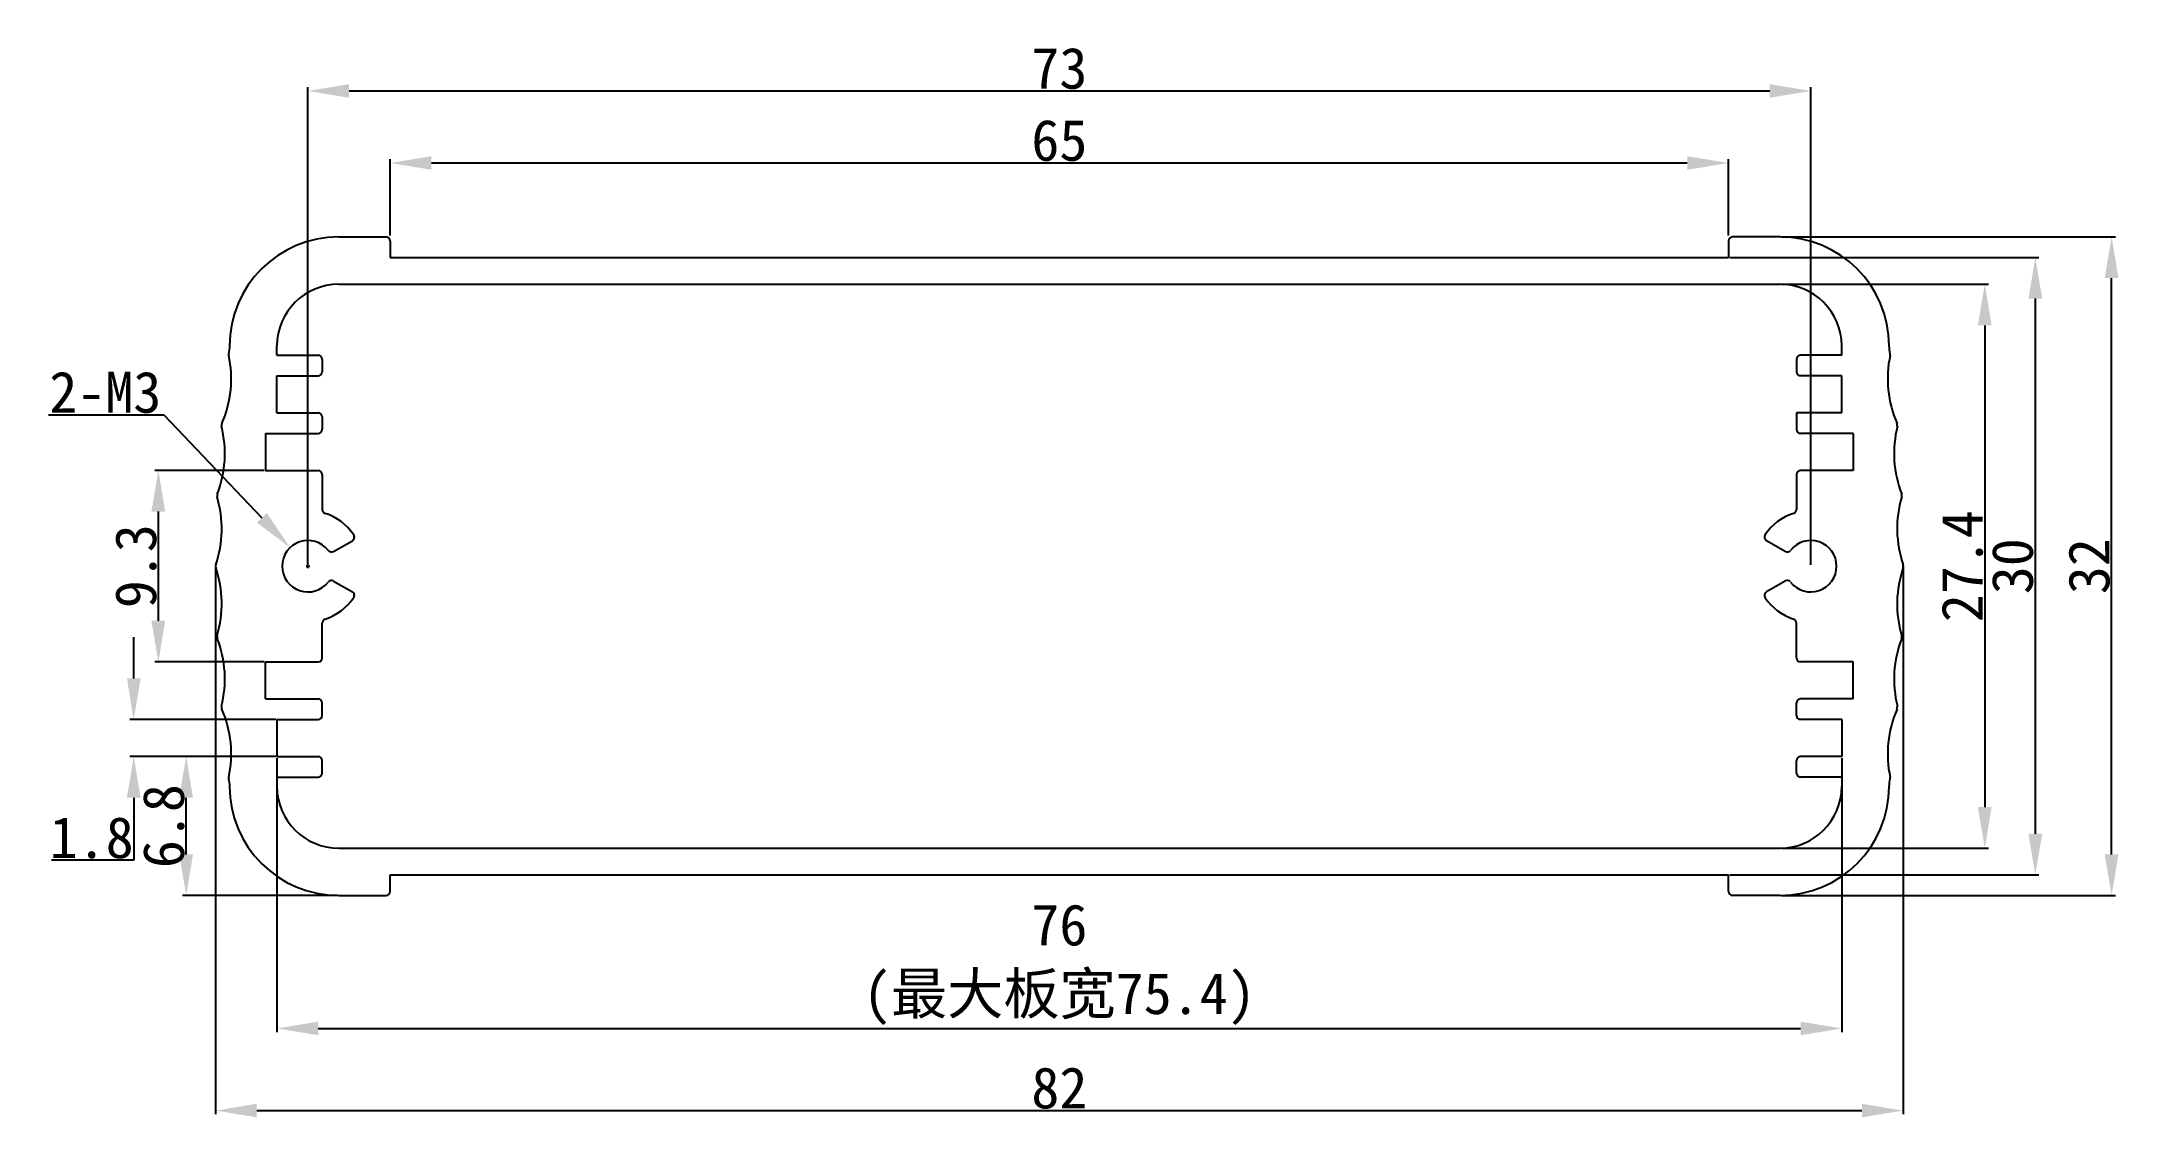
# Model space of a CAD drawing. Header units: inches. Extents: x 197 to 298, y 43 to 96.
import ezdxf

# ---------------------------------------------------------------- set-up
doc = ezdxf.new("R2010")
doc.units = ezdxf.units.IN
doc.header["$MEASUREMENT"] = 0
doc.header["$PDMODE"] = 3
for name, color, linetype, lineweight in [('1', 30, 'Continuous', 13), ('标注线', 7, 'Continuous', 13), ('粗实线', 7, 'Continuous', 25)]:
    doc.layers.add(name, color=color, linetype=linetype, lineweight=lineweight)
doc.styles.get("Standard").update_dxf_attribs({"font": 'simhei.ttf'})
doc.dimstyles.new('副本 Standard', dxfattribs={"dimtxt": 2, "dimasz": 2, "dimexe": 0.18, "dimexo": 0.0625, "dimgap": 0.09, "dimtad": 1, "dimtoh": 1, "dimdec": 1, "dimdsep": 46, "dimtxsty": 'Standard', "dimcen": 0.09, "dimadec": 0, "dimazin": 0, "dimtfac": 1, "dimtdec": 1, "dimtofl": 0, "dimtmove": 0, "dimatfit": 3, "dimfxl": 1, "dimtolj": 1, "dimtzin": 0, "dimarcsym": 0})

# ---------------------------------------------------------------- blocks, each defined once
blk = doc.blocks.new('*D16')
at = {"layer": 'Defpoints', "color": 0, "transparency": 16777216}
for p in [(205.68, 70.15), (287.64, 70.21), (287.64, 43.7)]:
    blk.add_point(p, dxfattribs=at)
at = {"layer": '标注线', "color": 0, "lineweight": -2, "transparency": 16777216}
for p, q in [((205.68, 70.08), (205.68, 43.52)), ((287.64, 70.15), (287.64, 43.52)), ((207.68, 43.7), (285.64, 43.7))]:
    blk.add_line(p, q, dxfattribs=at)
at = {"layer": '标注线', "color": 0, "transparency": 16777216}
for points in [[(207.68, 44.03), (207.68, 43.37), (205.68, 43.7)], [(285.64, 44.03), (285.64, 43.37), (287.64, 43.7)]]:
    blk.add_solid(points, dxfattribs=at)
at = {"layer": '标注线', "color": 0, "transparency": 16777216, "insert": (246.66, 44.79), "char_height": 2, "attachment_point": 5}
blk.add_mtext('\\A1;82', dxfattribs=at)
blk = doc.blocks.new('*D17')
at = {"layer": '1', "color": 0, "lineweight": -2, "transparency": 16777216}
for p, q in [((208.66, 60.83), (208.66, 47.51)), ((284.66, 60.83), (284.66, 47.51)), ((210.66, 47.69), (282.66, 47.69))]:
    blk.add_line(p, q, dxfattribs=at)
at = {"layer": '1', "color": 0, "transparency": 16777216}
for points in [[(210.66, 48.02), (210.66, 47.36), (208.66, 47.69)], [(282.66, 48.02), (282.66, 47.36), (284.66, 47.69)]]:
    blk.add_solid(points, dxfattribs=at)
at = {"layer": 'Defpoints', "color": 0, "transparency": 16777216}
for p in [(208.66, 60.9), (284.66, 60.9), (284.66, 47.69)]:
    blk.add_point(p, dxfattribs=at)
at = {"layer": '1', "color": 0, "transparency": 16777216, "insert": (246.66, 50.79), "char_height": 2, "attachment_point": 5}
blk.add_mtext('\\A1;76\\P(最大板宽75.4)', dxfattribs=at)
blk = doc.blocks.new('*D18')
at = {"layer": 'Defpoints', "color": 0, "transparency": 16777216}
for p in [(204.25, 60.9), (208.66, 60.9), (211.66, 54.15)]:
    blk.add_point(p, dxfattribs=at)
at = {"layer": '标注线', "color": 0, "lineweight": -2, "transparency": 16777216}
for p, q in [((208.6, 60.9), (204.07, 60.9)), ((204.25, 56.15), (204.25, 58.9)), ((211.6, 54.15), (204.07, 54.15))]:
    blk.add_line(p, q, dxfattribs=at)
at = {"layer": '标注线', "color": 0, "transparency": 16777216}
for points in [[(203.91, 58.9), (204.58, 58.9), (204.25, 60.9)], [(203.91, 56.15), (204.58, 56.15), (204.25, 54.15)]]:
    blk.add_solid(points, dxfattribs=at)
at = {"layer": '标注线', "color": 0, "transparency": 16777216, "insert": (203.16, 57.52), "char_height": 2, "attachment_point": 5, "rotation": 90}
blk.add_mtext('\\A1;6.8', dxfattribs=at)
blk = doc.blocks.new('*D19')
at = {"layer": 'Defpoints', "color": 0, "transparency": 16777216}
for p in [(201.7, 62.7), (208.66, 62.7), (208.66, 60.9)]:
    blk.add_point(p, dxfattribs=at)
at = {"layer": '标注线', "color": 0, "lineweight": -2, "transparency": 16777216}
for p, q in [((201.7, 64.7), (201.7, 66.7)), ((208.6, 62.7), (201.52, 62.7)), ((208.6, 60.9), (201.52, 60.9)), ((201.7, 58.9), (201.7, 55.86)), ((201.7, 55.86), (197.7, 55.86))]:
    blk.add_line(p, q, dxfattribs=at)
at = {"layer": '标注线', "color": 0, "transparency": 16777216}
for points in [[(201.37, 64.7), (202.04, 64.7), (201.7, 62.7)], [(201.37, 58.9), (202.04, 58.9), (201.7, 60.9)]]:
    blk.add_solid(points, dxfattribs=at)
at = {"layer": '标注线', "color": 0, "transparency": 16777216, "insert": (199.66, 56.95), "char_height": 2, "attachment_point": 5}
blk.add_mtext('\\A1;1.8', dxfattribs=at)
blk = doc.blocks.new('*D20')
at = {"layer": 'Defpoints', "color": 0, "transparency": 16777216}
for p in [(202.9, 74.8), (208.1, 74.8), (208.1, 65.5)]:
    blk.add_point(p, dxfattribs=at)
at = {"layer": '标注线', "color": 0, "lineweight": -2, "transparency": 16777216}
for p, q in [((208.04, 74.8), (202.72, 74.8)), ((202.9, 67.5), (202.9, 72.8)), ((208.04, 65.5), (202.72, 65.5))]:
    blk.add_line(p, q, dxfattribs=at)
at = {"layer": '标注线', "color": 0, "transparency": 16777216}
for points in [[(202.56, 72.8), (203.23, 72.8), (202.9, 74.8)], [(202.56, 67.5), (203.23, 67.5), (202.9, 65.5)]]:
    blk.add_solid(points, dxfattribs=at)
at = {"layer": '标注线', "color": 0, "transparency": 16777216, "insert": (201.81, 70.15), "char_height": 2, "attachment_point": 5, "rotation": 90}
blk.add_mtext('\\A1;9.3', dxfattribs=at)
blk = doc.blocks.new('*D21')
at = {"layer": 'Defpoints', "color": 0, "transparency": 16777216}
for p in [(281.66, 86.15), (297.77, 86.15), (281.66, 54.15)]:
    blk.add_point(p, dxfattribs=at)
at = {"layer": '标注线', "color": 0, "lineweight": -2, "transparency": 16777216}
for p, q in [((281.73, 86.15), (297.95, 86.15)), ((297.77, 56.15), (297.77, 84.15)), ((281.73, 54.15), (297.95, 54.15))]:
    blk.add_line(p, q, dxfattribs=at)
at = {"layer": '标注线', "color": 0, "transparency": 16777216}
for points in [[(297.43, 84.15), (298.1, 84.15), (297.77, 86.15)], [(297.43, 56.15), (298.1, 56.15), (297.77, 54.15)]]:
    blk.add_solid(points, dxfattribs=at)
at = {"layer": '标注线', "color": 0, "transparency": 16777216, "insert": (296.68, 70.15), "char_height": 2, "attachment_point": 5, "rotation": 90}
blk.add_mtext('\\A1;32', dxfattribs=at)
blk = doc.blocks.new('*D22')
at = {"layer": 'Defpoints', "color": 0, "transparency": 16777216}
for p in [(279.16, 85.15), (279.16, 55.15), (294.06, 55.15)]:
    blk.add_point(p, dxfattribs=at)
at = {"layer": '标注线', "color": 0, "lineweight": -2, "transparency": 16777216}
for p, q in [((279.23, 85.15), (294.24, 85.15)), ((294.06, 83.15), (294.06, 57.15)), ((279.23, 55.15), (294.24, 55.15))]:
    blk.add_line(p, q, dxfattribs=at)
at = {"layer": '标注线', "color": 0, "transparency": 16777216}
for points in [[(293.73, 83.15), (294.4, 83.15), (294.06, 85.15)], [(293.73, 57.15), (294.4, 57.15), (294.06, 55.15)]]:
    blk.add_solid(points, dxfattribs=at)
at = {"layer": '标注线', "color": 0, "transparency": 16777216, "insert": (292.96, 70.15), "char_height": 2, "attachment_point": 5, "rotation": 90}
blk.add_mtext('\\A1;30', dxfattribs=at)
blk = doc.blocks.new('*D23')
at = {"layer": 'Defpoints', "color": 0, "transparency": 16777216}
for p in [(281.66, 83.85), (281.66, 56.45), (291.61, 56.45)]:
    blk.add_point(p, dxfattribs=at)
at = {"layer": '标注线', "color": 0, "lineweight": -2, "transparency": 16777216}
for p, q in [((281.73, 83.85), (291.79, 83.85)), ((291.61, 81.85), (291.61, 58.45)), ((281.73, 56.45), (291.79, 56.45))]:
    blk.add_line(p, q, dxfattribs=at)
at = {"layer": '标注线', "color": 0, "transparency": 16777216}
for points in [[(291.27, 81.85), (291.94, 81.85), (291.61, 83.85)], [(291.27, 58.45), (291.94, 58.45), (291.61, 56.45)]]:
    blk.add_solid(points, dxfattribs=at)
at = {"layer": '标注线', "color": 0, "transparency": 16777216, "insert": (290.52, 70.15), "char_height": 2, "attachment_point": 5, "rotation": 90}
blk.add_mtext('\\A1;27.4', dxfattribs=at)
blk = doc.blocks.new('*D24')
at = {"layer": 'Defpoints', "color": 0, "transparency": 16777216}
for p in [(283.16, 93.24), (210.16, 70.15), (283.16, 70.15)]:
    blk.add_point(p, dxfattribs=at)
at = {"layer": '标注线', "color": 0, "lineweight": -2, "transparency": 16777216}
for p, q in [((210.16, 70.21), (210.16, 93.42)), ((212.16, 93.24), (281.16, 93.24)), ((283.16, 70.21), (283.16, 93.42))]:
    blk.add_line(p, q, dxfattribs=at)
at = {"layer": '标注线', "color": 0, "transparency": 16777216}
for points in [[(212.16, 93.57), (212.16, 92.91), (210.16, 93.24)], [(281.16, 93.57), (281.16, 92.91), (283.16, 93.24)]]:
    blk.add_solid(points, dxfattribs=at)
at = {"layer": '标注线', "color": 0, "transparency": 16777216, "insert": (246.66, 94.33), "char_height": 2, "attachment_point": 5}
blk.add_mtext('\\A1;73', dxfattribs=at)
blk = doc.blocks.new('*D25')
at = {"layer": 'Defpoints', "color": 0, "transparency": 16777216}
for p in [(279.16, 89.74), (214.16, 86.15), (279.16, 86.15)]:
    blk.add_point(p, dxfattribs=at)
at = {"layer": '标注线', "color": 0, "lineweight": -2, "transparency": 16777216}
for p, q in [((214.16, 86.21), (214.16, 89.92)), ((279.16, 86.21), (279.16, 89.92)), ((216.16, 89.74), (277.16, 89.74))]:
    blk.add_line(p, q, dxfattribs=at)
at = {"layer": '标注线', "color": 0, "transparency": 16777216}
for points in [[(216.16, 90.07), (216.16, 89.41), (214.16, 89.74)], [(277.16, 90.07), (277.16, 89.41), (279.16, 89.74)]]:
    blk.add_solid(points, dxfattribs=at)
at = {"layer": '标注线', "color": 0, "transparency": 16777216, "insert": (246.66, 90.83), "char_height": 2, "attachment_point": 5}
blk.add_mtext('\\A1;65', dxfattribs=at)
blk = doc.blocks.new('*D26')
at = {"layer": 'Defpoints', "color": 0, "transparency": 16777216}
for p in [(209.3, 71.05), (210.16, 70.15)]:
    blk.add_point(p, dxfattribs=at)
at = {"layer": '标注线', "color": 0, "lineweight": -2, "transparency": 16777216}
for p, q in [((197.56, 77.5), (203.17, 77.5)), ((203.17, 77.5), (207.92, 72.5)), ((210.07, 70.15), (210.25, 70.15)), ((210.16, 70.06), (210.16, 70.24))]:
    blk.add_line(p, q, dxfattribs=at)
at = {"layer": '标注线', "color": 0, "transparency": 16777216}
blk.add_solid([(208.17, 72.73), (207.68, 72.27), (209.3, 71.05)], dxfattribs=at)
at = {"layer": '标注线', "color": 0, "transparency": 16777216, "insert": (200.32, 78.59), "char_height": 2, "attachment_point": 5}
blk.add_mtext('\\A1;2-M3', dxfattribs=at)

msp = doc.modelspace()

# ---------------------------------------------------------------- linework, layer by layer
at = {"layer": '粗实线'}
for p, q in [((211.66, 86.15), (213.96, 86.15)), ((214.16, 85.95), (214.16, 85.15)), ((279.16, 85.95), (279.16, 85.15)), ((281.66, 86.15), (279.36, 86.15)), ((214.16, 85.15), (279.16, 85.15)), ((211.66, 83.85), (281.66, 83.85)), ((208.66, 80.4), (208.66, 80.85)), ((284.66, 80.4), (284.66, 80.85)), ((208.66, 80.4), (210.66, 80.4)), ((210.86, 80.2), (210.86, 79.6)), ((282.46, 80.2), (282.46, 79.6)), ((284.66, 80.4), (282.66, 80.4)), ((208.66, 79.4), (210.66, 79.4)), ((208.66, 77.6), (208.66, 79.4)), ((284.66, 79.4), (282.66, 79.4)), ((284.66, 77.6), (284.66, 79.4)), ((208.66, 77.6), (210.66, 77.6)), ((210.86, 77.4), (210.86, 76.8)), ((284.66, 77.6), (282.46, 77.6)), ((282.46, 77.6), (282.46, 76.8)), ((208.1, 76.6), (210.66, 76.6)), ((208.1, 76.6), (208.1, 74.8)), ((285.22, 76.6), (282.66, 76.6)), ((285.22, 76.6), (285.22, 74.8)), ((208.1, 74.8), (210.66, 74.8)), ((285.22, 74.8), (282.66, 74.8)), ((210.86, 74.6), (210.86, 72.9)), ((282.46, 74.6), (282.46, 72.9)), ((211.41, 70.87), (212.32, 71.39)), ((281.92, 70.87), (281.01, 71.39)), ((211.41, 69.43), (212.32, 68.9)), ((281.92, 69.43), (281.01, 68.9)), ((210.86, 65.7), (210.86, 67.39)), ((282.46, 65.7), (282.46, 67.39)), ((208.1, 65.5), (210.66, 65.5)), ((208.1, 63.7), (208.1, 65.5)), ((285.22, 65.5), (282.66, 65.5)), ((285.22, 63.7), (285.22, 65.5)), ((208.1, 63.7), (210.66, 63.7)), ((285.22, 63.7), (282.66, 63.7)), ((208.66, 62.7), (210.66, 62.7)), ((208.66, 62.7), (208.66, 60.9)), ((210.86, 62.9), (210.86, 63.5)), ((282.46, 62.9), (282.46, 63.5)), ((284.66, 62.7), (282.66, 62.7)), ((284.66, 62.7), (284.66, 60.9)), ((208.66, 60.9), (210.66, 60.9)), ((210.86, 60.1), (210.86, 60.7)), ((282.46, 60.1), (282.46, 60.7)), ((284.66, 60.9), (282.66, 60.9)), ((208.66, 59.9), (210.66, 59.9)), ((208.66, 59.9), (208.66, 59.45)), ((284.66, 59.9), (282.66, 59.9)), ((284.66, 59.9), (284.66, 59.45)), ((211.66, 56.45), (281.66, 56.45)), ((214.16, 55.15), (279.16, 55.15)), ((214.16, 54.35), (214.16, 55.15)), ((279.16, 54.35), (279.16, 55.15)), ((211.66, 54.15), (213.96, 54.15)), ((281.66, 54.15), (279.36, 54.15))]:
    msp.add_line(p, q, dxfattribs=at)
for centre, radius, start, end in [((211.66, 80.85), 5.3, 90, 180), ((213.96, 85.95), 0.2, 0, 90), ((279.36, 85.95), 0.2, 90, 180), ((281.66, 80.85), 5.3, 0, 90), ((211.66, 80.85), 3, 90, 180), ((281.66, 80.85), 3, 0, 90), ((287.77, 70.15), 82.11, 172.5123, 172.7758), ((205.55, 70.15), 82.11, 7.2242, 7.4877), ((201.06, 79.26), 5.38, 336.1123, 12.2638), ((206.51, 80.45), 0.2, 172.7758, 192.2638), ((210.66, 80.2), 0.2, 0, 90), ((282.66, 80.2), 0.2, 90, 180), ((292.27, 79.26), 5.38, 167.7362, 203.8877), ((286.81, 80.45), 0.2, 347.7362, 7.2242), ((210.66, 79.6), 0.2, 270, 0), ((282.66, 79.6), 0.2, 180, 270), ((200.75, 75.62), 5.38, 338.5123, 14.2877), ((206.16, 77), 0.2, 156.1123, 194.2877), ((210.66, 77.4), 0.2, 0, 90), ((210.66, 76.8), 0.2, 270, 0), ((282.66, 76.8), 0.2, 180, 270), ((292.58, 75.62), 5.38, 165.7123, 201.4877), ((287.16, 77), 0.2, 345.7123, 23.8877), ((210.66, 74.6), 0.2, 0, 90), ((282.66, 74.6), 0.2, 90, 180), ((205.95, 73.58), 0.2, 158.5123, 196.6877), ((287.38, 73.58), 0.2, 343.3123, 21.4877), ((200.6, 71.97), 5.38, 340.9123, 16.6877), ((211.06, 72.9), 0.2, 180, 251.92), ((210.16, 70.15), 2.7, 34.5886, 71.92), ((283.16, 70.15), 2.7, 108.08, 145.4114), ((282.26, 72.9), 0.2, 288.08, 0), ((292.73, 71.97), 5.38, 163.3123, 199.0877), ((212.22, 71.57), 0.2, 300, 34.5886), ((281.11, 71.57), 0.2, 145.4114, 240), ((210.16, 70.15), 1.25, 37.9281, 322.0719), ((211.31, 71.04), 0.2, 217.9281, 300), ((282.02, 71.04), 0.2, 240, 322.0719), ((283.16, 70.15), 1.25, 217.9281, 142.0719), ((205.88, 70.15), 0.2, 160.9123, 199.0877), ((200.6, 68.32), 5.38, 343.3123, 19.0877), ((292.73, 68.32), 5.38, 160.9123, 196.6877), ((287.45, 70.15), 0.2, 340.9123, 19.0877), ((210.16, 70.15), 2.7, 288.08, 325.4114), ((211.31, 69.26), 0.2, 60, 142.0719), ((212.22, 68.73), 0.2, 325.4114, 60), ((281.11, 68.73), 0.2, 120, 214.5886), ((283.16, 70.15), 2.7, 214.5886, 251.92), ((282.02, 69.26), 0.2, 37.9281, 120), ((205.95, 66.72), 0.2, 163.3123, 201.4877), ((200.75, 64.67), 5.38, 345.7123, 21.4877), ((211.06, 67.39), 0.2, 108.08, 180), ((282.26, 67.39), 0.2, 360, 71.92), ((292.58, 64.67), 5.38, 158.5123, 194.2877), ((287.38, 66.72), 0.2, 338.5123, 16.6877), ((210.66, 65.7), 0.2, 270, 0), ((282.66, 65.7), 0.2, 180, 270), ((210.66, 63.5), 0.2, 0, 90), ((282.66, 63.5), 0.2, 90, 180), ((206.16, 63.29), 0.2, 165.7123, 203.8877), ((201.06, 61.03), 5.38, 347.7362, 23.8877), ((210.66, 62.9), 0.2, 270, 0), ((282.66, 62.9), 0.2, 180, 270), ((292.27, 61.03), 5.38, 156.1123, 192.2638), ((287.16, 63.29), 0.2, 336.1123, 14.2877), ((210.66, 60.7), 0.2, 0, 90), ((282.66, 60.7), 0.2, 90, 180), ((206.51, 59.85), 0.2, 167.7362, 187.2242), ((287.77, 70.15), 82.11, 187.2242, 187.4877), ((210.66, 60.1), 0.2, 270, 0), ((282.66, 60.1), 0.2, 180, 270), ((205.55, 70.15), 82.11, 352.5123, 352.7758), ((286.81, 59.85), 0.2, 352.7758, 12.2638), ((211.66, 59.45), 5.3, 180, 270), ((211.66, 59.45), 3, 180, 270), ((281.66, 59.45), 3, 270, 0), ((281.66, 59.45), 5.3, 270, 0), ((213.96, 54.35), 0.2, 270, 0), ((279.36, 54.35), 0.2, 180, 270)]:
    msp.add_arc(centre, radius, start, end, dxfattribs=at)

# ---------------------------------------------------------------- dimensions: what is measured, and where the dimension line sits
at = {"layer": '1'}
dim = msp.add_linear_dim(base=(284.66, 47.69), p1=(208.66, 60.9), p2=(284.66, 60.9), text='<>\\P(最大板宽75.4)', dimstyle='副本 Standard', dxfattribs=at)
dim.commit()
dim.dimension.update_dxf_attribs({"geometry": '*D17', "text_midpoint": (246.66, 50.79)})
at = {"layer": '标注线'}
for base, p1, p2, picture, middle in [((283.16, 93.24), (210.16, 70.15), (283.16, 70.15), '*D24', (246.66, 94.33)), ((279.16, 89.74), (214.16, 86.15), (279.16, 86.15), '*D25', (246.66, 90.83)), ((287.64, 43.7), (205.68, 70.15), (287.64, 70.21), '*D16', (246.66, 44.79))]:
    dim = msp.add_linear_dim(base=base, p1=p1, p2=p2, dimstyle='副本 Standard', dxfattribs=at)
    dim.commit()
    dim.dimension.update_dxf_attribs({"geometry": picture, "text_midpoint": middle})
for base, p1, p2, picture, middle in [((297.77, 86.15), (281.66, 54.15), (281.66, 86.15), '*D21', (296.68, 70.15)), ((294.06, 55.15), (279.16, 85.15), (279.16, 55.15), '*D22', (292.96, 70.15)), ((291.61, 56.45), (281.66, 83.85), (281.66, 56.45), '*D23', (290.52, 70.15)), ((202.9, 74.8), (208.1, 65.5), (208.1, 74.8), '*D20', (201.81, 70.15)), ((204.24538294, 60.89746545), (211.66374746, 54.14746545), (208.66374746, 60.89746545), '*D18', (203.15538294, 57.52246545))]:
    dim = msp.add_linear_dim(base=base, p1=p1, p2=p2, angle=90, dimstyle='副本 Standard', dxfattribs=at)
    dim.commit()
    dim.dimension.update_dxf_attribs({"geometry": picture, "text_midpoint": middle})
dim = msp.add_radius_dim(center=(210.16, 70.15), mpoint=(209.3, 71.05), text='2-M3', dimstyle='副本 Standard', dxfattribs=at)
dim.commit()
dim.dimension.update_dxf_attribs({"geometry": '*D26', "text_midpoint": (200.32, 77.5), "dimtype": 164})
dim = msp.add_linear_dim(base=(201.7, 62.7), p1=(208.66, 60.9), p2=(208.66, 62.7), angle=90, dimstyle='副本 Standard', dxfattribs=at)
dim.commit()
dim.dimension.update_dxf_attribs({"geometry": '*D19', "text_midpoint": (199.66, 55.86), "dimtype": 160})

doc.saveas('drawing.dxf')
